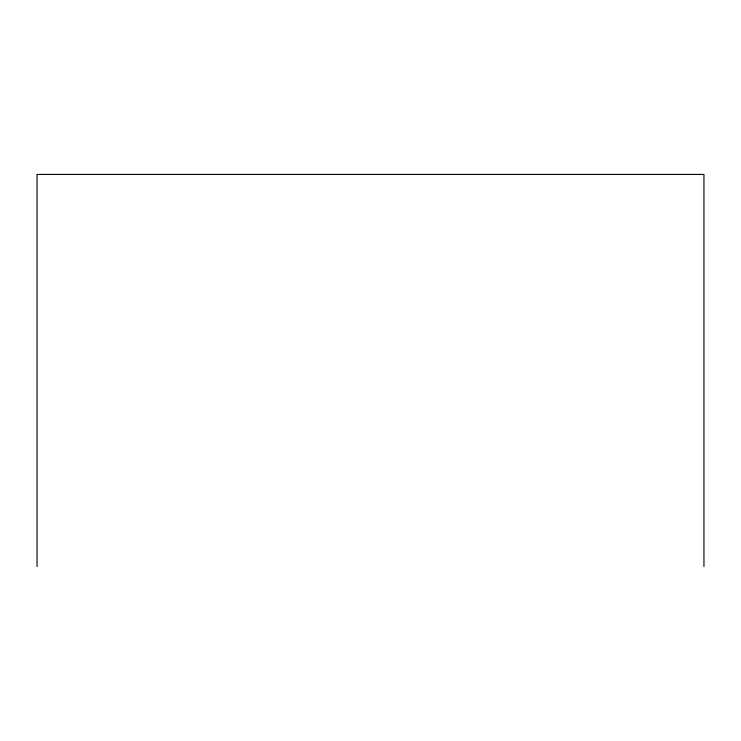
<?xml version="1.0" encoding="UTF-8"?>
<svg xmlns="http://www.w3.org/2000/svg" width="741" height="741" viewBox="0 0 741 741"><rect width="100%" height="100%" fill="white"/><g stroke="black" fill="none" stroke-linecap="round" stroke-linejoin="round"><path stroke-width="1.11" d="M703.95 566.578L703.95 174.422L37.05 174.422L37.05 566.578"/></g></svg>
